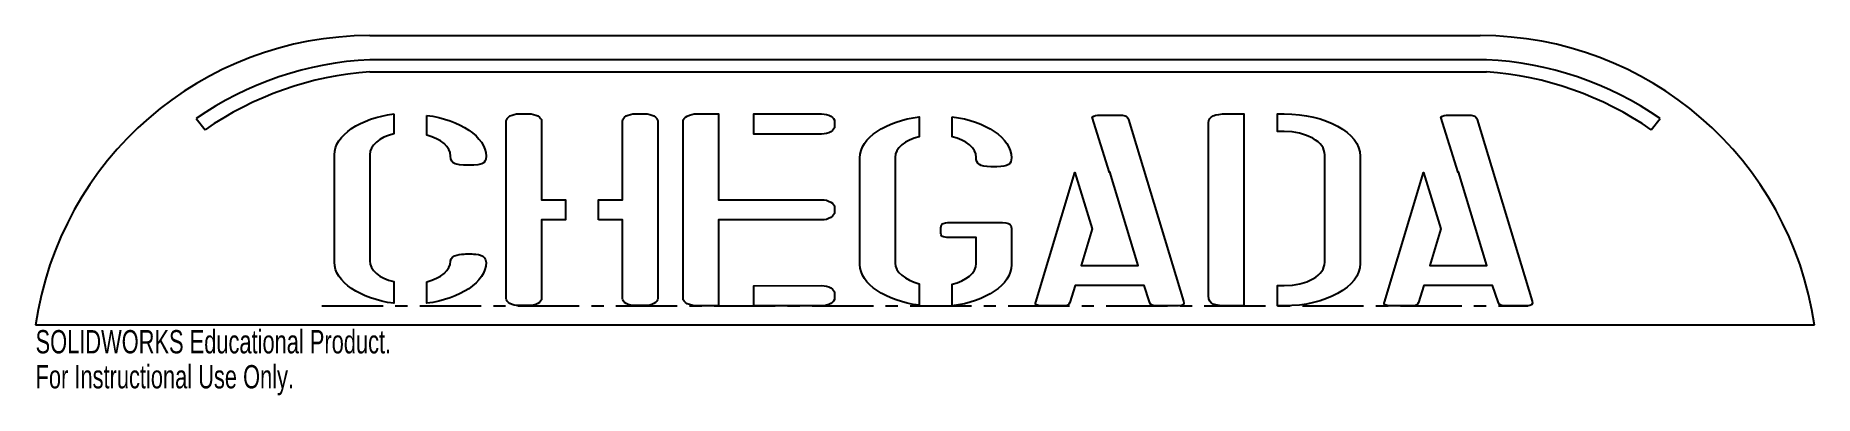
# Model space of a CAD drawing. Header units: millimetres. Extents: x -184 to 184, y -45 to 30.
import ezdxf

# ---------------------------------------------------------------- set-up
doc = ezdxf.new("R2010")
doc.units = ezdxf.units.MM
doc.linetypes.add('CENTERX2', pattern=[20.32, 12.7, -2.54, 2.54, -2.54])
doc.styles.add('SLDTEXTSTYLE0', font='TXT', dxfattribs={"width": 0.7})

msp = doc.modelspace()

# ---------------------------------------------------------------- linework, layer by layer
at = {"color": 7, "linetype": 'Continuous', "lineweight": 25}
for p, q in [((-115.03, 30), (115.03, 30)), ((116.34, 25), (-115.03, 25)), ((-115.03, 22.5), (116.34, 22.5)), ((-151.03, 12.81), (-149.19, 10.48)), ((150.5, 10.48), (152.34, 12.81)), ((184.31, -30), (-184.31, -30))]:
    msp.add_line(p, q, dxfattribs=at)
at = {"color": 7, "linetype": 'CENTERX2'}
msp.add_line((-125, -26), (125, -26), dxfattribs=at)
at = {"color": 7, "linetype": 'Continuous', "flags": 128}
for points in [[(-110.1, 13.79), (-110.1, 9.64), (-110.1, 9.64), (-111.16, 9.32), (-112.11, 8.92), (-112.95, 8.45), (-113.69, 7.9), (-114.28, 7.31), (-114.71, 6.68), (-114.97, 6.02), (-115.05, 5.32), (-115.05, 5.32), (-115.05, -16.67), (-115.05, -16.67), (-114.97, -17.39), (-114.71, -18.06), (-114.28, -18.7), (-113.69, -19.28), (-112.95, -19.82), (-112.11, -20.27), (-111.16, -20.67), (-110.1, -20.99), (-110.1, -20.99), (-110.1, -25.48), (-110.1, -25.48), (-111.35, -25.28), (-112.56, -25.02), (-113.74, -24.71), (-114.89, -24.34), (-115.99, -23.92), (-117, -23.46), (-117.95, -22.96), (-118.82, -22.41), (-119.62, -21.83), (-120.31, -21.21), (-120.93, -20.56), (-121.44, -19.88), (-121.85, -19.18), (-122.15, -18.45), (-122.33, -17.71), (-122.38, -16.95), (-122.38, -16.95), (-122.38, 5.26), (-122.38, 5.26), (-122.33, 6.02), (-122.15, 6.77), (-121.85, 7.49), (-121.44, 8.19), (-120.93, 8.87), (-120.31, 9.52), (-119.62, 10.14), (-118.82, 10.72), (-117.95, 11.27), (-117, 11.77), (-115.99, 12.23), (-114.89, 12.65), (-113.74, 13.02), (-112.56, 13.33), (-111.35, 13.59), (-110.1, 13.79)], [(-103.25, 13.47), (-101.97, 13.27), (-100.73, 13.01), (-99.55, 12.7), (-98.42, 12.33), (-97.34, 11.91), (-96.34, 11.45), (-95.41, 10.96), (-94.53, 10.41), (-93.74, 9.83), (-93.03, 9.21), (-92.43, 8.57), (-91.91, 7.89), (-91.5, 7.18), (-91.21, 6.47), (-91.03, 5.74), (-90.97, 4.98), (-90.97, 4.98), (-91.02, 4.42), (-91.19, 3.98), (-91.45, 3.64), (-91.82, 3.43), (-92.65, 3.2), (-93.48, 3.12), (-93.48, 3.12), (-94.01, 3.12), (-94.01, 3.12), (-94.95, 3.12), (-94.95, 3.12), (-95.58, 3.12), (-95.58, 3.12), (-96.44, 3.2), (-97.36, 3.43), (-97.77, 3.65), (-98.06, 3.99), (-98.24, 4.45), (-98.3, 5.04), (-98.3, 5.04), (-98.38, 5.75), (-98.65, 6.42), (-99.07, 7.05), (-99.67, 7.63), (-100.4, 8.17), (-101.24, 8.63), (-102.2, 9.02), (-103.25, 9.34), (-103.25, 9.34), (-103.25, 13.47)], [(-84.06, 13.79), (-82.18, 13.79), (-82.18, 13.79), (-81.62, 13.77), (-81.12, 13.68), (-80.66, 13.54), (-80.24, 13.34), (-79.9, 13.11), (-79.65, 12.85), (-79.5, 12.58), (-79.46, 12.27), (-79.46, 12.27), (-79.46, -4.01), (-79.46, -4.01), (-74.51, -4.01), (-74.51, -4.01), (-74.51, -8.2), (-74.51, -8.2), (-79.46, -8.2), (-79.46, -8.2), (-79.46, -24.49), (-79.46, -24.49), (-79.5, -24.78), (-79.65, -25.06), (-79.9, -25.3), (-80.24, -25.53), (-80.66, -25.71), (-81.12, -25.84), (-81.62, -25.93), (-82.18, -25.95), (-82.18, -25.95), (-84.06, -25.95), (-84.06, -25.95), (-84.62, -25.93), (-85.12, -25.84), (-85.58, -25.71), (-86, -25.53), (-86.34, -25.3), (-86.59, -25.06), (-86.74, -24.78), (-86.78, -24.49), (-86.78, -24.49), (-86.78, 12.27), (-86.78, 12.27), (-86.74, 12.58), (-86.59, 12.85), (-86.34, 13.11), (-86, 13.34), (-85.58, 13.54), (-85.12, 13.68), (-84.62, 13.77), (-84.06, 13.79)], [(-67.65, -8.2), (-67.65, -4.01), (-67.65, -4.01), (-62.7, -4.01), (-62.7, -4.01), (-62.7, 12.27), (-62.7, 12.27), (-62.65, 12.58), (-62.51, 12.85), (-62.26, 13.11), (-61.92, 13.34), (-61.5, 13.54), (-61.04, 13.68), (-60.54, 13.77), (-59.98, 13.79), (-59.98, 13.79), (-58.1, 13.79), (-58.1, 13.79), (-57.54, 13.77), (-57.04, 13.68), (-56.58, 13.54), (-56.16, 13.34), (-55.82, 13.11), (-55.57, 12.85), (-55.42, 12.58), (-55.38, 12.27), (-55.38, 12.27), (-55.38, -24.49), (-55.38, -24.49), (-55.42, -24.78), (-55.57, -25.06), (-55.82, -25.3), (-56.16, -25.53), (-56.58, -25.71), (-57.04, -25.84), (-57.54, -25.93), (-58.1, -25.95), (-58.1, -25.95), (-59.98, -25.95), (-59.98, -25.95), (-60.54, -25.93), (-61.04, -25.84), (-61.5, -25.71), (-61.92, -25.53), (-62.26, -25.3), (-62.51, -25.06), (-62.65, -24.78), (-62.7, -24.49), (-62.7, -24.49), (-62.7, -8.2), (-62.7, -8.2), (-67.65, -8.2)], [(-47.25, 13.79), (-42.81, 13.79), (-42.81, 13.79), (-42.81, -4.01), (-42.81, -4.01), (-21.46, -4.01), (-21.46, -4.01), (-20.92, -4.05), (-20.42, -4.13), (-19.97, -4.28), (-19.54, -4.49), (-19.19, -4.73), (-18.93, -5), (-18.78, -5.29), (-18.73, -5.61), (-18.73, -5.61), (-18.73, -6.55), (-18.73, -6.55), (-18.78, -6.86), (-18.93, -7.16), (-19.19, -7.44), (-19.54, -7.7), (-19.97, -7.92), (-20.42, -8.08), (-20.92, -8.17), (-21.46, -8.2), (-21.46, -8.2), (-42.81, -8.2), (-42.81, -8.2), (-42.81, -26), (-42.81, -26), (-47.25, -26), (-47.25, -26), (-47.8, -25.98), (-48.32, -25.89), (-48.81, -25.75), (-49.26, -25.55), (-49.65, -25.31), (-49.92, -25.05), (-50.08, -24.76), (-50.14, -24.46), (-50.14, -24.46), (-50.14, 12.25), (-50.14, 12.25), (-50.08, 12.55), (-49.92, 12.84), (-49.65, 13.09), (-49.26, 13.33), (-48.81, 13.53), (-48.32, 13.67), (-47.8, 13.76), (-47.25, 13.79)], [(-21.44, 13.79), (-20.91, 13.75), (-20.41, 13.66), (-19.95, 13.52), (-19.53, 13.3), (-19.18, 13.06), (-18.93, 12.79), (-18.78, 12.49), (-18.73, 12.17), (-18.73, 12.17), (-18.73, 11.21), (-18.73, 11.21), (-18.78, 10.89), (-18.93, 10.6), (-19.18, 10.33), (-19.53, 10.07), (-19.95, 9.87), (-20.41, 9.72), (-20.91, 9.63), (-21.44, 9.6), (-21.44, 9.6), (-35.48, 9.6), (-35.48, 9.6), (-35.48, 13.79), (-35.48, 13.79), (-21.44, 13.79)], [(-13.5, -17.4), (-13.5, 4.7), (-13.5, 4.7), (-13.44, 5.46), (-13.26, 6.19), (-12.96, 6.92), (-12.55, 7.63), (-12.04, 8.32), (-11.43, 8.98), (-10.73, 9.58), (-9.94, 10.15), (-9.06, 10.69), (-8.11, 11.18), (-7.1, 11.63), (-6, 12.05), (-4.85, 12.42), (-3.67, 12.73), (-2.45, 12.98), (-1.21, 13.18), (-1.21, 13.18), (-1.21, 9.05), (-1.21, 9.05), (-2.26, 8.73), (-3.22, 8.35), (-4.06, 7.89), (-4.8, 7.36), (-5.4, 6.77), (-5.82, 6.15), (-6.08, 5.47), (-6.17, 4.76), (-6.17, 4.76), (-6.17, -17.13), (-6.17, -17.13), (-6.08, -17.81), (-5.82, -18.47), (-5.4, -19.09), (-4.8, -19.67), (-4.06, -20.2), (-3.22, -20.67), (-2.26, -21.08), (-1.21, -21.42), (-1.21, -21.42), (-1.21, -25.89), (-1.21, -25.89), (-2.45, -25.69), (-3.67, -25.44), (-4.85, -25.12), (-6, -24.76), (-7.1, -24.34), (-8.11, -23.88), (-9.06, -23.37), (-9.94, -22.83), (-10.73, -22.25), (-11.43, -21.64), (-12.04, -21), (-12.55, -20.32), (-12.96, -19.62), (-13.26, -18.9), (-13.44, -18.16), (-13.5, -17.4)], [(5.63, 13.18), (6.92, 12.98), (8.16, 12.73), (9.34, 12.42), (10.47, 12.05), (11.54, 11.63), (12.55, 11.18), (13.48, 10.67), (14.36, 10.13), (15.15, 9.55), (15.85, 8.94), (16.46, 8.29), (16.97, 7.61), (17.38, 6.91), (17.68, 6.19), (17.86, 5.45), (17.91, 4.7), (17.91, 4.7), (17.87, 4.23), (17.76, 3.83), (17.56, 3.51), (17.28, 3.26), (16.9, 3.07), (16.37, 2.94), (15.7, 2.86), (14.88, 2.83), (14.88, 2.83), (13.73, 2.83), (13.73, 2.83), (12.9, 2.87), (12.22, 2.96), (11.67, 3.1), (11.26, 3.32), (10.97, 3.59), (10.76, 3.92), (10.63, 4.31), (10.59, 4.76), (10.59, 4.76), (10.5, 5.47), (10.24, 6.15), (9.82, 6.77), (9.22, 7.36), (8.48, 7.89), (7.64, 8.35), (6.68, 8.73), (5.63, 9.05), (5.63, 9.05), (5.63, 13.18)], [(22.95, -25.21), (31.04, 1.6), (31.04, 1.6), (34.67, -10.05), (34.67, -10.05), (32.35, -17.62), (32.35, -17.62), (44.17, -17.62), (44.17, -17.62), (38.31, 1.77), (38.31, 1.77), (38.22, 1.6), (38.22, 1.6), (34.67, 13.07), (34.67, 13.07), (34.97, 13.27), (35.36, 13.41), (35.83, 13.5), (36.39, 13.52), (36.39, 13.52), (40.24, 13.52), (40.24, 13.52), (40.96, 13.49), (41.5, 13.38), (41.71, 13.29), (41.89, 13.12), (42.04, 12.9), (42.15, 12.62), (42.15, 12.62), (53.57, -25.04), (53.57, -25.04), (53.62, -25.46), (53.47, -25.76), (53.12, -25.94), (52.56, -26), (52.56, -26), (48.11, -26), (48.11, -26), (47.56, -25.97), (47.1, -25.87), (46.75, -25.63), (46.49, -25.2), (46.49, -25.2), (45.39, -21.81), (45.39, -21.81), (31.14, -21.81), (31.14, -21.81), (30.03, -25.3), (30.03, -25.3), (29.82, -25.66), (29.57, -25.87), (29.23, -25.97), (28.72, -26), (28.72, -26), (24.27, -26), (24.27, -26), (23.89, -25.98), (23.58, -25.95), (23.33, -25.89), (23.13, -25.8), (22.99, -25.69), (22.92, -25.56), (22.9, -25.39), (22.95, -25.21)], [(58.75, -23.95), (58.75, 11.9), (58.75, 11.9), (58.81, 12.38), (58.99, 12.79), (59.3, 13.11), (59.73, 13.36), (60.27, 13.55), (60.91, 13.68), (61.63, 13.76), (62.46, 13.79), (62.46, 13.79), (66.08, 13.79), (66.08, 13.79), (66.08, -26), (66.08, -26), (62.88, -26), (62.88, -26), (61.87, -25.98), (61, -25.91), (60.29, -25.8), (59.73, -25.63), (59.3, -25.39), (58.99, -25.03), (58.81, -24.54), (58.75, -23.95)], [(74.44, 13.79), (76.03, 13.74), (77.58, 13.61), (79.07, 13.4), (80.5, 13.1), (81.88, 12.73), (83.18, 12.29), (84.38, 11.79), (85.51, 11.23), (86.53, 10.6), (87.45, 9.93), (88.23, 9.21), (88.91, 8.44), (89.46, 7.63), (89.85, 6.78), (90.08, 5.92), (90.16, 5.02), (90.16, 5.02), (90.16, -17.23), (90.16, -17.23), (90.08, -18.13), (89.85, -19), (89.46, -19.84), (88.91, -20.65), (88.23, -21.42), (87.45, -22.15), (86.53, -22.82), (85.51, -23.44), (84.38, -24), (83.18, -24.5), (81.88, -24.94), (80.5, -25.32), (79.07, -25.62), (77.58, -25.83), (76.03, -25.96), (74.44, -26), (74.44, -26), (73.03, -26), (73.03, -26), (73.03, -21.81), (73.03, -21.81), (74.44, -21.81), (74.44, -21.81), (76.14, -21.72), (77.7, -21.46), (79.12, -21.02), (80.4, -20.41), (80.97, -20.05), (81.46, -19.66), (81.88, -19.26), (82.22, -18.84), (82.48, -18.4), (82.67, -17.94), (82.79, -17.47), (82.83, -16.98), (82.83, -16.98), (82.83, 5.29), (82.83, 5.29), (82.79, 5.78), (82.67, 6.25), (82.48, 6.71), (82.21, 7.15), (81.86, 7.57), (81.44, 7.96), (80.93, 8.35), (80.35, 8.71), (79.06, 9.33), (77.64, 9.77), (76.1, 10.03), (74.44, 10.12), (74.44, 10.12), (73.03, 10.12), (73.03, 10.12), (73.03, 13.79), (73.03, 13.79), (74.44, 13.79)], [(95.2, -25.21), (103.28, 1.6), (103.28, 1.6), (106.92, -10.05), (106.92, -10.05), (104.59, -17.62), (104.59, -17.62), (116.41, -17.62), (116.41, -17.62), (110.56, 1.77), (110.56, 1.77), (110.46, 1.6), (110.46, 1.6), (106.92, 13.07), (106.92, 13.07), (107.21, 13.27), (107.6, 13.41), (108.07, 13.5), (108.63, 13.52), (108.63, 13.52), (112.48, 13.52), (112.48, 13.52), (113.2, 13.49), (113.74, 13.38), (113.95, 13.29), (114.13, 13.12), (114.28, 12.9), (114.39, 12.62), (114.39, 12.62), (125.81, -25.04), (125.81, -25.04), (125.86, -25.46), (125.71, -25.76), (125.36, -25.94), (124.81, -26), (124.81, -26), (120.36, -26), (120.36, -26), (119.8, -25.97), (119.34, -25.87), (118.99, -25.63), (118.74, -25.2), (118.74, -25.2), (117.63, -21.81), (117.63, -21.81), (103.38, -21.81), (103.38, -21.81), (102.27, -25.3), (102.27, -25.3), (102.06, -25.66), (101.81, -25.87), (101.48, -25.97), (100.96, -26), (100.96, -26), (96.51, -26), (96.51, -26), (96.14, -25.98), (95.83, -25.95), (95.57, -25.89), (95.38, -25.8), (95.24, -25.69), (95.16, -25.56), (95.15, -25.39), (95.2, -25.21)], [(5.23, -8.72), (15.08, -8.72), (15.08, -8.72), (15.31, -8.72), (15.56, -8.72), (15.81, -8.72), (16.03, -8.72), (16.03, -8.72), (16.72, -8.78), (17.33, -8.96), (17.59, -9.11), (17.77, -9.32), (17.88, -9.61), (17.91, -9.96), (17.91, -9.96), (17.91, -17.52), (17.91, -17.52), (17.86, -18.28), (17.68, -19.01), (17.38, -19.75), (16.97, -20.46), (16.46, -21.15), (15.85, -21.8), (15.15, -22.41), (14.36, -22.98), (13.48, -23.51), (12.55, -24), (11.54, -24.45), (10.47, -24.87), (9.34, -25.24), (8.16, -25.55), (6.92, -25.8), (5.63, -26), (5.63, -26), (5.63, -21.53), (5.63, -21.53), (6.68, -21.21), (7.64, -20.82), (8.48, -20.36), (9.22, -19.82), (9.82, -19.22), (10.24, -18.59), (10.5, -17.93), (10.59, -17.24), (10.59, -17.24), (10.59, -11.87), (10.59, -11.87), (5.33, -11.87), (5.33, -11.87), (4.51, -11.83), (3.86, -11.73), (3.62, -11.64), (3.44, -11.48), (3.34, -11.26), (3.31, -10.97), (3.31, -10.97), (3.31, -9.82), (3.31, -9.82), (3.33, -9.49), (3.42, -9.23), (3.56, -9.04), (3.76, -8.91), (4.23, -8.77), (4.72, -8.72), (4.72, -8.72), (5.23, -8.72)], [(-103.25, -21.01), (-102.2, -20.69), (-101.24, -20.29), (-100.4, -19.82), (-99.67, -19.28), (-99.07, -18.69), (-98.65, -18.06), (-98.38, -17.4), (-98.3, -16.71), (-98.3, -16.71), (-98.21, -16.26), (-97.93, -15.92), (-97.52, -15.67), (-97.04, -15.5), (-96.52, -15.37), (-96, -15.3), (-95.52, -15.26), (-95.16, -15.24), (-95.16, -15.24), (-93.9, -15.24), (-93.9, -15.24), (-93.53, -15.26), (-93.07, -15.3), (-92.56, -15.38), (-92.08, -15.52), (-91.64, -15.73), (-91.29, -16.04), (-91.05, -16.45), (-90.97, -16.99), (-90.97, -16.99), (-91.03, -17.75), (-91.21, -18.49), (-91.5, -19.22), (-91.91, -19.93), (-92.43, -20.62), (-93.03, -21.26), (-93.74, -21.88), (-94.53, -22.45), (-95.41, -22.98), (-96.34, -23.47), (-97.34, -23.93), (-98.42, -24.35), (-99.55, -24.72), (-100.73, -25.02), (-101.97, -25.28), (-103.25, -25.48), (-103.25, -25.48), (-103.25, -21.01)], [(-21.44, -21.81), (-20.91, -21.84), (-20.41, -21.93), (-19.95, -22.08), (-19.53, -22.29), (-19.18, -22.54), (-18.93, -22.81), (-18.78, -23.1), (-18.73, -23.42), (-18.73, -23.42), (-18.73, -24.39), (-18.73, -24.39), (-18.78, -24.71), (-18.93, -25), (-19.18, -25.27), (-19.53, -25.53), (-19.95, -25.73), (-20.41, -25.88), (-20.91, -25.97), (-21.44, -26), (-21.44, -26), (-35.48, -26), (-35.48, -26), (-35.48, -21.87), (-35.48, -21.87), (-21.44, -21.81)]]:
    msp.add_lwpolyline(points, dxfattribs=at)
at = {"color": 7, "linetype": 'Continuous', "lineweight": 25}
for centre, radius, start, end in [((-115.03, -40), 70, 90, 171.7868), ((115.03, -40), 70, 8.2132, 90), ((-111.8, -43.82), 68.89, 92.6863, 124.7145), ((-110.21, -45.75), 68.42, 94.0377, 124.7315), ((113.11, -43.82), 68.89, 55.2855, 87.3137), ((111.52, -45.75), 68.42, 55.2685, 85.9623)]:
    msp.add_arc(centre, radius, start, end, dxfattribs=at)

# ---------------------------------------------------------------- texts
at = {"color": 7, "linetype": 'Continuous', "char_height": 4.8336, "attachment_point": 1, "style": 'SLDTEXTSTYLE0'}
for s, insert in [('SOLIDWORKS Educational Product.', (-184.31, -31.02)), ('For Instructional Use Only.', (-184.31, -38.27))]:
    msp.add_mtext(s, dxfattribs=dict(at, insert=insert))

doc.saveas('drawing.dxf')
